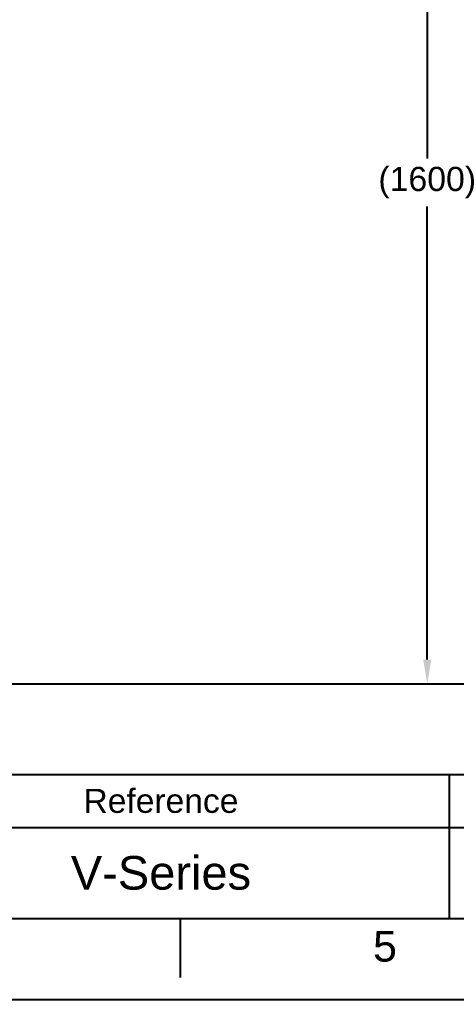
# Model space of a CAD drawing. Extents: x 9631 to 10472, y -18721 to -18126.
# Drawn here: x 10011.7 to 10120, y -18720.7 to -18477.5 of the extents above; entities that cross this region are included whole.
import ezdxf

# ---------------------------------------------------------------- set-up
doc = ezdxf.new("R2010")
doc.units = 0
doc.header["$MEASUREMENT"] = 0
doc.layers.get('Defpoints').update_dxf_attribs({"linetype": 'CONTINUOUS'})
doc.layers.add('5', color=3, linetype='CONTINUOUS', lineweight=9)
for name, color, linetype in [('FORM', 7, 'CONTINUOUS'), ('TEXT', 2, 'CONTINUOUS'), ('벽', 2, 'CONTINUOUS')]:
    doc.layers.add(name, color=color, linetype=linetype)
doc.styles.get("Standard").update_dxf_attribs({"font": 'arial.ttf'})
doc.dimstyles.new('A4', dxfattribs={"dimtxt": 4, "dimasz": 3.5, "dimexe": 0.7, "dimexo": 0.625, "dimgap": 0.5, "dimtad": 1, "dimdec": 1, "dimdsep": 46, "dimtxsty": 'Standard', "dimcen": 2.5, "dimclrd": 5, "dimclre": 5, "dimclrt": 7, "dimadec": 3, "dimazin": 2, "dimtfac": 1, "dimtdec": 1, "dimtmove": 0, "dimatfit": 3, "dimfxl": 1.25, "dimarcsym": 0})

# ---------------------------------------------------------------- blocks, each defined once
blk = doc.blocks.new('*D89')
at = {"layer": '5', "color": 3, "lineweight": -2, "transparency": 16777216}
for p, q in [((10304.81, -18393.63), (10112.05, -18393.63)), ((10112.75, -18399.63), (10112.75, -18512.05)), ((10112.75, -18636.34), (10112.75, -18523.92)), ((10113.38, -18642.34), (10113.45, -18642.34))]:
    blk.add_line(p, q, dxfattribs=at)
at = {"layer": '5', "color": 3, "transparency": 16777216}
for points in [[(10111.75, -18399.63), (10113.75, -18399.63), (10112.75, -18393.63)], [(10111.75, -18636.34), (10113.75, -18636.34), (10112.75, -18642.34)]]:
    blk.add_solid(points, dxfattribs=at)
at = {"layer": 'Defpoints', "color": 0, "transparency": 16777216}
for p in [(10305.44, -18393.63), (10112.75, -18642.34), (10112.75, -18642.34)]:
    blk.add_point(p, dxfattribs=at)
at = {"layer": '5', "color": 4, "transparency": 16777216, "insert": (10112.75, -18517.99), "char_height": 6, "attachment_point": 5}
blk.add_mtext('(1600)', dxfattribs=at)

msp = doc.modelspace()

# ---------------------------------------------------------------- linework, layer by layer
at = {"layer": 'FORM'}
for p, q in [((9807.18, -18664.87), (10451.99, -18664.87)), ((10118.26, -18700.63), (10118.26, -18664.87)), ((10118.26, -18700.63), (10118.26, -18664.87)), ((10118.26, -18700.63), (10118.26, -18664.87)), ((9751.16, -18677.98), (10308.97, -18677.98))]:
    msp.add_line(p, q, dxfattribs=at)
at = {"layer": 'FORM', "color": 7, "linetype": 'Continuous'}
for p, q in [((10451.99, -18700.63), (9651.04, -18700.63)), ((10051.52, -18700.63), (10051.52, -18715.18)), ((9631.02, -18720.65), (10472.02, -18720.65))]:
    msp.add_line(p, q, dxfattribs=at)
at = {"layer": '벽'}
msp.add_line((9688.98, -18642.34), (10445.11, -18642.34), dxfattribs=at)

# ---------------------------------------------------------------- texts
at = {"layer": 'FORM', "insert": (10102.28, -18707.51), "char_height": 7.63, "attachment_point": 5}
msp.add_mtext_dynamic_manual_height_columns('5', width=50.0595, gutter_width=12.51, heights=[0], dxfattribs=at)
at = {"layer": 'TEXT', "attachment_point": 5}
for s, insert, char_height in [('Reference', (10046.75, -18671.43), 5.959), ('V-Series', (10046.75, -18689.3), 8.343)]:
    msp.add_mtext_dynamic_manual_height_columns(s, width=143.0272, gutter_width=29.8, heights=[0], dxfattribs=dict(at, insert=insert, char_height=char_height))

# ---------------------------------------------------------------- dimensions: what is measured, and where the dimension line sits
at = {"layer": '5'}
dim = msp.add_linear_dim(base=(10112.75, -18642.34), p1=(10305.44, -18393.63), p2=(10112.75, -18642.34), angle=90, text='(1600)', dimstyle='A4', override={"dimtxt": 6, "dimasz": 6, "dimgap": 2, "dimtad": 0, "dimtih": 1, "dimclrd": 3, "dimclre": 3, "dimclrt": 4}, dxfattribs=at)
dim.commit()
dim.dimension.update_dxf_attribs({"geometry": '*D89', "text_midpoint": (10112.75, -18517.99)})

doc.saveas('drawing.dxf')
